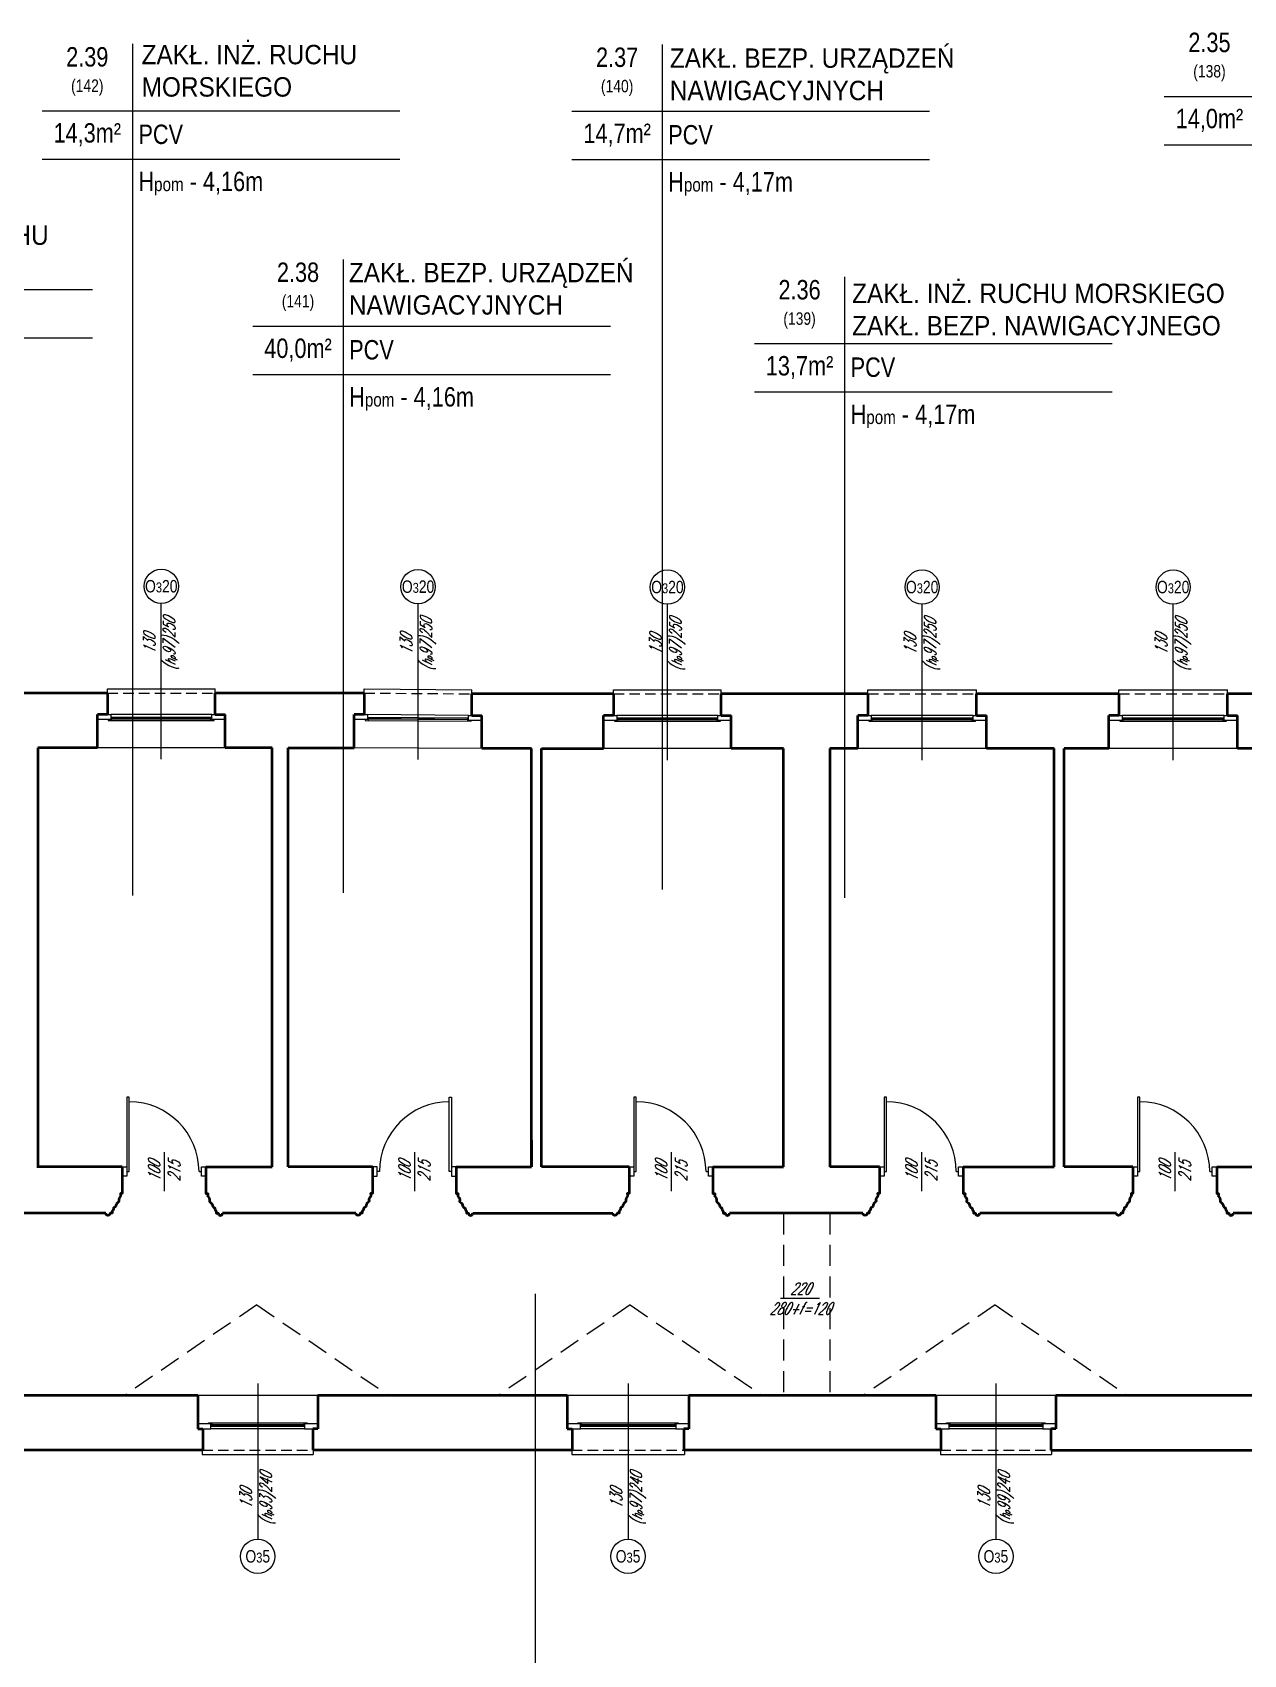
# Model space of a CAD drawing. Header units: millimetres. Extents: x -18485 to 40303, y -22087 to 35064.
# Drawn here: x 10269 to 11731, y 7809 to 9767 of the extents above; entities that cross this region are included whole.
import ezdxf

# ---------------------------------------------------------------- set-up
doc = ezdxf.new("R2010")
doc.units = ezdxf.units.MM
doc.linetypes.add('DASHED', pattern=[19.05, 12.7, -6.35])
doc.layers.get('0').update_dxf_attribs({"lineweight": 25})
for name, color, linetype, lineweight in [('03-01_okna', 5, 'Continuous', 15), ('03_drzwi', 1, 'Continuous', 0), ('04-1_widok', 251, 'Continuous', 5), ('04-2_nad', 251, 'DASHED', 5), ('05-03_opis', 10, 'Continuous', 5), ('11 piętro I - ściany', 2, 'Continuous', 35), ('31 piętro III - ściany', 2, 'Continuous', 35)]:
    doc.layers.add(name, color=color, linetype=linetype, lineweight=lineweight)
doc.styles.add('ariel', font='arial.ttf', dxfattribs={"width": 0.8})
doc.styles.add('ariel_wym', font='simplex.shx', dxfattribs={"width": 0.65, "oblique": 25})

# ---------------------------------------------------------------- blocks, each defined once
blk = doc.blocks.new('*U1420')
blk.add_line((0, -0.375), (0, -0.4))
blk.add_lwpolyline([(0, 0.4), (0, 0.375), (0.8, 0.375), (0.8, 0.4), (0.05, 0.4), (-0.05, 0.4), (-0.05, 0.45), (0.05, 0.45), (0.05, 0.4)])
at = {"ltscale": 0.8}
blk.add_lwpolyline([(0.05, -0.4), (0.05, -0.45), (-0.05, -0.45), (-0.05, -0.4)], close=True, dxfattribs=at)
blk.add_arc((0, 0.375), 0.75, 270, 360)
blk = doc.blocks.new('*U1422')
blk.add_line((0, 0.375), (0, 0.4))
at = {"ltscale": 0.8}
blk.add_lwpolyline([(0.05, 0.4), (0.05, 0.45), (-0.05, 0.45), (-0.05, 0.4)], close=True, dxfattribs=at)
blk.add_lwpolyline([(0, -0.4), (0, -0.375), (0.8, -0.375), (0.8, -0.4), (0.05, -0.4), (-0.05, -0.4), (-0.05, -0.45), (0.05, -0.45), (0.05, -0.4)])
blk.add_arc((0, -0.375), 0.75, 0, 90)

msp = doc.modelspace()

# ---------------------------------------------------------------- linework, layer by layer
at = {"layer": '03-01_okna', "linetype": 'Continuous', "lineweight": 0}
for p, q in [((10359.1, 8970), (10359.1, 8975)), ((10359.1, 8975), (10489.1, 8975)), ((10489.1, 8970), (10489.1, 8975)), ((10669.1, 8970), (10669.1, 8975)), ((10669.1, 8975), (10799.1, 8974)), ((10799.1, 8969), (10799.1, 8974)), ((10970.1, 8969), (10970.1, 8974)), ((10970.1, 8974), (11100.1, 8974)), ((11100.1, 8969), (11100.1, 8974)), ((11277.1, 8969), (11277.1, 8974)), ((11277.1, 8974), (11408.1, 8974)), ((11408.1, 8969), (11408.1, 8974)), ((11580.1, 8974), (11711.1, 8974)), ((11580.1, 8969), (11580.1, 8974)), ((11711.1, 8969), (11711.1, 8974)), ((10485.1, 8944), (10363.1, 8944)), ((10363.1, 8941), (10485.1, 8941)), ((10364.1, 8937), (10364.1, 8941)), ((10364.1, 8939.5), (10484.1, 8939.5)), ((10364.1, 8939), (10484.1, 8939)), ((10484.1, 8937), (10484.1, 8941)), ((10795.1, 8943), (10673.1, 8944)), ((10673.1, 8941), (10795.1, 8940)), ((10674.1, 8937), (10674.1, 8941)), ((10674.1, 8939.5), (10794.1, 8938.5)), ((10674.1, 8939), (10794.1, 8938)), ((10794.1, 8936), (10794.1, 8940)), ((11096.1, 8943), (10974.1, 8943)), ((10974.1, 8940), (11096.1, 8940)), ((10975.1, 8936), (10975.1, 8940)), ((10975.1, 8938.5), (11095.1, 8938.5)), ((10975.1, 8938), (11095.1, 8938)), ((11095.1, 8936), (11095.1, 8940)), ((11404.1, 8943), (11281.1, 8943)), ((11281.1, 8940), (11404.1, 8940)), ((11282.1, 8936), (11282.1, 8940)), ((11282.1, 8938.5), (11403.1, 8938.5)), ((11282.1, 8938), (11403.1, 8938)), ((11403.1, 8936), (11403.1, 8940)), ((11707.1, 8943), (11584.1, 8943)), ((11584.1, 8940), (11707.1, 8940)), ((11585.1, 8936), (11585.1, 8940)), ((11585.1, 8938.5), (11706.1, 8938.5)), ((11585.1, 8938), (11706.1, 8938)), ((11706.1, 8936), (11706.1, 8940)), ((10485.1, 8089), (10485.1, 8085)), ((10485.1, 8087), (10596.1, 8087)), ((10485.1, 8086.5), (10596.1, 8086.5)), ((10596.1, 8089), (10596.1, 8085)), ((10931.1, 8089), (10931.1, 8085)), ((10931.1, 8087), (11044.1, 8087)), ((10931.1, 8086.5), (11044.1, 8086.5)), ((11044.1, 8089), (11044.1, 8085)), ((11376.1, 8089), (11376.1, 8085)), ((11376.1, 8087), (11487.1, 8087)), ((11376.1, 8086.5), (11487.1, 8086.5)), ((11487.1, 8089), (11487.1, 8085)), ((10484.1, 8085), (10597.1, 8085)), ((10597.1, 8082), (10484.1, 8082)), ((10930.1, 8085), (11045.1, 8085)), ((11045.1, 8082), (10930.1, 8082)), ((11375.1, 8085), (11488.1, 8085)), ((11488.1, 8082), (11375.1, 8082)), ((10473.6, 8056), (10473.6, 8051)), ((10473.6, 8051), (10607.6, 8051)), ((10607.6, 8056), (10607.6, 8051)), ((10919.6, 8056), (10919.6, 8051)), ((10919.6, 8051), (11055.6, 8051)), ((11055.6, 8056), (11055.6, 8051)), ((11364.6, 8056), (11364.6, 8051)), ((11364.6, 8051), (11498.6, 8051)), ((11498.6, 8056), (11498.6, 8051))]:
    msp.add_line(p, q, dxfattribs=at)
at = {"layer": '03-01_okna', "linetype": 'DASHED'}
for p, q in [((10359.1, 8970), (10489.1, 8970)), ((10669.1, 8970), (10799.1, 8969)), ((10970.1, 8969), (11100.1, 8969)), ((11277.1, 8969), (11408.1, 8969)), ((11580.1, 8969), (11711.1, 8969)), ((10473.6, 8056), (10607.6, 8056)), ((10919.6, 8056), (11055.6, 8056)), ((11364.6, 8056), (11498.6, 8056))]:
    msp.add_line(p, q, dxfattribs=at)
at = {"layer": '03-01_okna', "linetype": 'Continuous', "lineweight": 0}
for points in [[(10363.1, 8938), (10347.1, 8938), (10347.1, 8944), (10363.1, 8944)], [(10501.1, 8938), (10485.1, 8938), (10485.1, 8944), (10501.1, 8944)], [(10673.1, 8938), (10657.1, 8938), (10657.1, 8944), (10673.1, 8944)], [(10811.1, 8937), (10795.1, 8937), (10795.1, 8943), (10811.1, 8943)], [(10974.1, 8937), (10958.1, 8937), (10958.1, 8943), (10974.1, 8943)], [(11112.1, 8937), (11096.1, 8937), (11096.1, 8943), (11112.1, 8943)], [(11281.1, 8937), (11265.1, 8937), (11265.1, 8943), (11281.1, 8943)], [(11420.1, 8937), (11404.1, 8937), (11404.1, 8943), (11420.1, 8943)], [(11584.1, 8937), (11568.1, 8937), (11568.1, 8943), (11584.1, 8943)], [(11723.1, 8937), (11707.1, 8937), (11707.1, 8943), (11723.1, 8943)], [(10484.1, 8088), (10468.1, 8088), (10468.1, 8082), (10484.1, 8082)], [(10613.1, 8088), (10597.1, 8088), (10597.1, 8082), (10613.1, 8082)], [(10930.1, 8088), (10914.1, 8088), (10914.1, 8082), (10930.1, 8082)], [(11061.1, 8088), (11045.1, 8088), (11045.1, 8082), (11061.1, 8082)], [(11375.1, 8088), (11359.1, 8088), (11359.1, 8082), (11375.1, 8082)], [(11504.1, 8088), (11488.1, 8088), (11488.1, 8082), (11504.1, 8082)]]:
    msp.add_lwpolyline(points, close=True, dxfattribs=at)
for points in [[(10360.1, 8938), (10360.1, 8937), (10488.1, 8937), (10488.1, 8938)], [(10670.1, 8938), (10670.1, 8937), (10798.1, 8936), (10798.1, 8937)], [(10971.1, 8937), (10971.1, 8936), (11099.1, 8936), (11099.1, 8937)], [(11278.1, 8937), (11278.1, 8936), (11407.1, 8936), (11407.1, 8937)], [(11581.1, 8937), (11581.1, 8936), (11710.1, 8936), (11710.1, 8937)], [(10481.1, 8088), (10481.1, 8089), (10600.1, 8089), (10600.1, 8088)], [(10927.1, 8088), (10927.1, 8089), (11048.1, 8089), (11048.1, 8088)], [(11372.1, 8088), (11372.1, 8089), (11491.1, 8089), (11491.1, 8088)]]:
    msp.add_lwpolyline(points, dxfattribs=at)
at = {"layer": '04-1_widok'}
for p, q in [((10501.1, 8904), (10347.1, 8904)), ((10811.1, 8903), (10657.1, 8904)), ((11112.1, 8903), (10958.1, 8903)), ((11420.1, 8903), (11265.1, 8903)), ((11723.1, 8903), (11568.1, 8903)), ((10613.1, 8122), (10468.1, 8122)), ((11061.1, 8122), (10914.1, 8122)), ((11504.1, 8122), (11359.1, 8122))]:
    msp.add_line(p, q, dxfattribs=at)
at = {"layer": '04-2_nad', "ltscale": 2}
for p, q in [((11175.1, 8342), (11175.1, 8122)), ((11231.1, 8342), (11231.1, 8122)), ((10539.3, 8231.5), (10379.7, 8122)), ((10539.3, 8231.5), (10698.8, 8122)), ((10990.2, 8231.5), (10830.7, 8122)), ((10990.2, 8231.5), (11149.8, 8122)), ((11430.9, 8231.5), (11271.4, 8122)), ((11430.9, 8231.5), (11590.5, 8122))]:
    msp.add_line(p, q, dxfattribs=at)
at = {"layer": '05-03_opis'}
for p, q in [((10389.3, 9753.4), (10389.3, 8725.6)), ((11028.8, 9752.9), (11028.8, 8732.9)), ((10280.4, 9672.8), (10712.1, 9672.8)), ((10919.9, 9672.3), (11351.6, 9672.3)), ((11634.9, 9690.1), (12066.6, 9690.1)), ((10280.4, 9614.4), (10712.1, 9614.4)), ((10919.9, 9613.9), (11351.6, 9613.9)), ((11634.9, 9631.8), (12066.6, 9631.8)), ((10643.7, 9493.4), (10643.7, 8728.8)), ((9909.4, 9457), (10341.1, 9457)), ((11249, 9472.3), (11249, 8722.9)), ((9909.4, 9398.6), (10341.1, 9398.6)), ((10534.7, 9412.8), (10966.4, 9412.8)), ((11140.1, 9391.7), (11571.8, 9391.7)), ((10534.7, 9354.4), (10966.4, 9354.4)), ((11140.1, 9333.4), (11571.8, 9333.4)), ((10875.3, 8245), (10875.3, 7559.7))]:
    msp.add_line(p, q, dxfattribs=at)
at = {"layer": '05-03_opis', "lineweight": 0}
for p, q in [((10424.1, 8890.1), (10424.1, 9078.1)), ((10734.1, 8889.6), (10734.1, 9077.6)), ((11035.1, 8889.1), (11035.1, 9077.1)), ((11342.6, 8889.1), (11342.6, 9077.1)), ((11645.6, 8889.1), (11645.6, 9077.1)), ((10427.6, 8416), (10427.6, 8368.8)), ((10729.6, 8416), (10729.6, 8368.8)), ((11039.6, 8416), (11039.6, 8368.8)), ((11341.6, 8416), (11341.6, 8368.8)), ((11647.6, 8416), (11647.6, 8368.8)), ((11218.8, 8239.1), (11171.6, 8239.1)), ((10540.6, 8136.6), (10540.6, 7948.6)), ((10987.6, 8136.6), (10987.6, 7948.6)), ((11431.6, 8136.6), (11431.6, 7948.6))]:
    msp.add_line(p, q, dxfattribs=at)
for centre in [(10424.1, 9098.8), (10734.1, 9098.3), (11035.1, 9097.8), (11342.6, 9097.8), (11645.6, 9097.8), (10540.6, 7927.9), (10987.6, 7927.9), (11431.6, 7927.9)]:
    msp.add_circle(centre, 20.7, dxfattribs=at)
at = {"layer": '11 piętro I - ściany'}
for p, q in [((10359.1, 8970), (10186.1, 8970)), ((10359.1, 8970), (10359.1, 8944)), ((10489.1, 8944), (10489.1, 8970)), ((10669.1, 8970), (10489.1, 8970)), ((10669.1, 8970), (10669.1, 8944)), ((10799.1, 8943), (10799.1, 8969)), ((10970.1, 8969), (10799.1, 8969)), ((10970.1, 8969), (10970.1, 8943)), ((11100.1, 8943), (11100.1, 8969)), ((11277.1, 8969), (11100.1, 8969)), ((11277.1, 8969), (11277.1, 8943)), ((11408.1, 8943), (11408.1, 8969)), ((11580.1, 8969), (11408.1, 8969)), ((11580.1, 8969), (11580.1, 8943)), ((11711.1, 8943), (11711.1, 8969)), ((11894.1, 8969), (11711.1, 8969)), ((10347.1, 8904), (10347.1, 8944)), ((10359.1, 8944), (10347.1, 8944)), ((10489.1, 8944), (10501.1, 8944)), ((10501.1, 8904), (10501.1, 8944)), ((10657.1, 8904), (10657.1, 8944)), ((10669.1, 8944), (10657.1, 8944)), ((10799.1, 8943), (10811.1, 8943)), ((10811.1, 8903), (10811.1, 8943)), ((10958.1, 8903), (10958.1, 8943)), ((10970.1, 8943), (10958.1, 8943)), ((11100.1, 8943), (11112.1, 8943)), ((11112.1, 8903), (11112.1, 8943)), ((11265.1, 8903), (11265.1, 8943)), ((11277.1, 8943), (11265.1, 8943)), ((11408.1, 8943), (11420.1, 8943)), ((11420.1, 8903), (11420.1, 8943)), ((11568.1, 8903), (11568.1, 8943)), ((11580.1, 8943), (11568.1, 8943)), ((11711.1, 8943), (11723.1, 8943)), ((11723.1, 8903), (11723.1, 8943)), ((10347.1, 8904), (10275.1, 8904)), ((10275.1, 8904), (10275.1, 8398)), ((10558.1, 8904), (10501.1, 8904)), ((10558.1, 8398), (10558.1, 8904)), ((10577.1, 8398), (10577.1, 8904)), ((10577.1, 8904), (10657.1, 8904)), ((10871.1, 8903), (10811.1, 8903)), ((10871.1, 8398), (10871.1, 8903)), ((10883.1, 8398), (10883.1, 8903)), ((10883.1, 8903), (10958.1, 8903)), ((11175.1, 8903), (11112.1, 8903)), ((11175.1, 8398), (11175.1, 8903)), ((11265.1, 8903), (11231.1, 8903)), ((11231.1, 8903), (11231.1, 8398)), ((11502.1, 8903), (11420.1, 8903)), ((11502.1, 8398), (11502.1, 8903)), ((11514.1, 8398), (11514.1, 8903)), ((11568.1, 8903), (11514.1, 8903)), ((11792.1, 8903), (11723.1, 8903)), ((10871.1, 8430.3), (10871.1, 8398)), ((10377.1, 8398), (10274.1, 8398)), ((10478.1, 8398), (10558.1, 8398)), ((10679.1, 8398), (10577.1, 8398)), ((10780.1, 8398), (10871.1, 8398)), ((10989.1, 8398), (10883.1, 8398)), ((11090.1, 8398), (11175.1, 8398)), ((11291.1, 8398), (11231.1, 8398)), ((11392.1, 8398), (11502.1, 8398)), ((11597.1, 8398), (11514.1, 8398)), ((11698.1, 8398), (11792.1, 8398)), ((10357.1, 8342), (10192.1, 8342)), ((10659.1, 8342), (10498.1, 8342)), ((10800.1, 8342), (10969.1, 8342)), ((11271.1, 8342), (11110.1, 8342)), ((11577.1, 8342), (11412.1, 8342)), ((11904.1, 8342), (11718.1, 8342)), ((10468.1, 8122), (10115.1, 8122)), ((10468.1, 8122), (10468.1, 8082)), ((10914.1, 8122), (10613.1, 8122)), ((10613.1, 8122), (10613.1, 8082)), ((10914.1, 8122), (10914.1, 8082)), ((11359.1, 8122), (11061.1, 8122)), ((11061.1, 8122), (11061.1, 8082)), ((11359.1, 8122), (11359.1, 8082)), ((11870.1, 8122), (11504.1, 8122)), ((11504.1, 8122), (11504.1, 8082)), ((10468.1, 8082), (10474.1, 8082)), ((10474.1, 8082), (10474.1, 8056)), ((10613.1, 8082), (10607.1, 8082)), ((10607.1, 8082), (10607.1, 8056)), ((10914.1, 8082), (10920.1, 8082)), ((10920.1, 8082), (10920.1, 8056)), ((11061.1, 8082), (11055.1, 8082)), ((11055.1, 8082), (11055.1, 8056)), ((11359.1, 8082), (11365.1, 8082)), ((11365.1, 8082), (11365.1, 8056)), ((11504.1, 8082), (11498.1, 8082)), ((11498.1, 8082), (11498.1, 8056)), ((10474.1, 8056), (10109.1, 8056)), ((10920.1, 8056), (10607.1, 8056)), ((11365.1, 8056), (11055.1, 8056)), ((11498.1, 8056), (11870.1, 8056))]:
    msp.add_line(p, q, dxfattribs=at)
at = {"layer": '31 piętro III - ściany'}
for points in [[(10377.1, 8398), (10377.1, 8365.9), (10374.7, 8365.9), (10375, 8364.6), (10375.1, 8363.6), (10374.9, 8362.9), (10374.1, 8361.7), (10373.1, 8360.2), (10372.7, 8358.4), (10373, 8356.1), (10371.1, 8354.8), (10369.9, 8353.4), (10369.4, 8351.6), (10368.9, 8350.3), (10368.5, 8349.7), (10367.8, 8349.1), (10366.5, 8348.5, -0.223712), (10364.7, 8344.6), (10364.7, 8342), (10362.3, 8342, -1), (10357.1, 8342)], [(10478.1, 8398), (10478.1, 8365.9), (10480.5, 8365.9), (10480.2, 8364.6), (10480.1, 8363.6), (10480.3, 8362.9), (10481.1, 8361.7), (10482.1, 8360.2), (10482.5, 8358.4), (10482.2, 8356.1), (10484.1, 8354.8), (10485.3, 8353.4), (10485.8, 8351.6), (10486.3, 8350.3), (10486.7, 8349.7), (10487.4, 8349.1), (10488.7, 8348.5, 0.223712), (10490.5, 8344.6), (10490.5, 8342), (10492.9, 8342, 1), (10498.1, 8342)], [(10679.1, 8398), (10679.1, 8365.9), (10676.7, 8365.9), (10677, 8364.6), (10677.1, 8363.6), (10676.9, 8362.9), (10676.1, 8361.7), (10675.1, 8360.2), (10674.7, 8358.4), (10675, 8356.1), (10673.1, 8354.8), (10671.9, 8353.4), (10671.4, 8351.6), (10670.9, 8350.3), (10670.5, 8349.7), (10669.8, 8349.1), (10668.5, 8348.5, -0.223712), (10666.7, 8344.6), (10666.7, 8342), (10664.3, 8342, -1), (10659.1, 8342)], [(10780.1, 8398), (10780.1, 8365.9), (10782.5, 8365.9), (10782.2, 8364.6), (10782.1, 8363.6), (10782.3, 8362.9), (10783.1, 8361.7), (10784.1, 8360.2), (10784.5, 8358.4), (10784.2, 8356.1), (10786.1, 8354.8), (10787.3, 8353.4), (10787.8, 8351.6), (10788.3, 8350.3), (10788.7, 8349.7), (10789.4, 8349.1), (10790.7, 8348.5, 0.223712), (10792.5, 8344.6), (10792.5, 8342), (10794.9, 8342, 1), (10800.1, 8342)], [(10989.1, 8398), (10989.1, 8365.9), (10986.7, 8365.9), (10987, 8364.6), (10987.1, 8363.6), (10986.9, 8362.9), (10986.1, 8361.7), (10985.1, 8360.2), (10984.7, 8358.4), (10985, 8356.1), (10983.1, 8354.8), (10981.9, 8353.4), (10981.4, 8351.6), (10980.9, 8350.3), (10980.5, 8349.7), (10979.8, 8349.1), (10978.5, 8348.5, -0.223712), (10976.7, 8344.6), (10976.7, 8342), (10974.3, 8342, -1), (10969.1, 8342)], [(11090.1, 8398), (11090.1, 8365.9), (11092.5, 8365.9), (11092.2, 8364.6), (11092.1, 8363.6), (11092.3, 8362.9), (11093.1, 8361.7), (11094.1, 8360.2), (11094.5, 8358.4), (11094.2, 8356.1), (11096.1, 8354.8), (11097.3, 8353.4), (11097.8, 8351.6), (11098.3, 8350.3), (11098.7, 8349.7), (11099.4, 8349.1), (11100.7, 8348.5, 0.223712), (11102.5, 8344.6), (11102.5, 8342), (11104.9, 8342, 1), (11110.1, 8342)], [(11291.1, 8398), (11291.1, 8365.9), (11288.7, 8365.9), (11289, 8364.6), (11289.1, 8363.6), (11288.9, 8362.9), (11288.1, 8361.7), (11287.1, 8360.2), (11286.7, 8358.4), (11287, 8356.1), (11285.1, 8354.8), (11283.9, 8353.4), (11283.4, 8351.6), (11282.9, 8350.3), (11282.5, 8349.7), (11281.8, 8349.1), (11280.5, 8348.5, -0.223712), (11278.7, 8344.6), (11278.7, 8342), (11276.3, 8342, -1), (11271.1, 8342)], [(11392.1, 8398), (11392.1, 8365.9), (11394.5, 8365.9), (11394.2, 8364.6), (11394.1, 8363.6), (11394.3, 8362.9), (11395.1, 8361.7), (11396.1, 8360.2), (11396.5, 8358.4), (11396.2, 8356.1), (11398.1, 8354.8), (11399.3, 8353.4), (11399.8, 8351.6), (11400.3, 8350.3), (11400.7, 8349.7), (11401.4, 8349.1), (11402.7, 8348.5, 0.223712), (11404.5, 8344.6), (11404.5, 8342), (11406.9, 8342, 1), (11412.1, 8342)], [(11597.1, 8398), (11597.1, 8365.9), (11594.7, 8365.9), (11595, 8364.6), (11595.1, 8363.6), (11594.9, 8362.9), (11594.1, 8361.7), (11593.1, 8360.2), (11592.7, 8358.4), (11593, 8356.1), (11591.1, 8354.8), (11589.9, 8353.4), (11589.4, 8351.6), (11588.9, 8350.3), (11588.5, 8349.7), (11587.8, 8349.1), (11586.5, 8348.5, -0.223712), (11584.7, 8344.6), (11584.7, 8342), (11582.3, 8342, -1), (11577.1, 8342)], [(11698.1, 8398), (11698.1, 8365.9), (11700.5, 8365.9), (11700.2, 8364.6), (11700.1, 8363.6), (11700.3, 8362.9), (11701.1, 8361.7), (11702.1, 8360.2), (11702.5, 8358.4), (11702.2, 8356.1), (11704.1, 8354.8), (11705.3, 8353.4), (11705.8, 8351.6), (11706.3, 8350.3), (11706.7, 8349.7), (11707.4, 8349.1), (11708.7, 8348.5, 0.223712), (11710.5, 8344.6), (11710.5, 8342), (11712.9, 8342, 1), (11718.1, 8342)]]:
    msp.add_lwpolyline(points, format="xyb", dxfattribs=at)

# ---------------------------------------------------------------- block references
at = {"layer": '03_drzwi', "xscale": 112.2222222221862, "yscale": 112.2222222221862, "zscale": 112.2222222221862, "rotation": 90}
for name, p in [('*U1420', (10427.6, 8392.4)), ('*U1422', (10729.6, 8392.4)), ('*U1420', (11039.6, 8392.4)), ('*U1420', (11341.6, 8392.4)), ('*U1420', (11647.6, 8392.4))]:
    msp.add_blockref(name, p, dxfattribs=at)

# ---------------------------------------------------------------- texts
at = {"layer": '05-03_opis', "char_height": 23.423, "style": 'ariel'}
for s, insert, width, attachment_point in [('\\W0.9;{\\fArial|b0|i0|c238|p34;ZAKŁ. INŻ. RUCHU MORSKIEGO}', (10400.4, 9720.9), 356.637, 4), ('\\W0.9;{\\fArial|b0|i0|c238|p34;ZAKŁ. BEZP. URZĄDZEŃ NAWIGACYJNYCH}', (11038, 9716.6), 356.637, 4), ('{\\fArial|b0|i0|c238|p34;2.35\\P\\H0.6404x;(138)}', (11689.4, 9737.7), 108.913, 5), ('{\\fArial|b0|i0|c238|p34;2.39\\P\\H0.6404x;(142)}', (10334.8, 9720.3), 108.913, 5), ('{\\fArial|b0|i0|c238|p34;2.37\\P\\H0.6404x;(140)}', (10974.4, 9719.8), 108.913, 5), ('{\\fArial|b0|i0|c238|p34;14,0m²}', (11689.4, 9661.2), 108.913, 5), ('{\\fArial|b0|i0|c238|p34;14,3m²}', (10334.8, 9643.9), 108.913, 5), ('{\\fArial|b0|i0|c238|p34; PCV}', (10389.3, 9644.2), 322.789, 4), ('{\\fArial|b0|i0|c238|p34;14,7m²}', (10974.4, 9643.4), 108.913, 5), ('{\\fArial|b0|i0|c238|p34; PCV}', (11028.8, 9643.6), 322.789, 4), ('{\\fArial|b0|i0|c238|p34; H\\H0.7x;pom\\H1.429x; - 4,16m}', (10389.3, 9585), 322.789, 4), ('{\\fArial|b0|i0|c238|p34; H\\H0.7x;pom\\H1.429x; - 4,17m}', (11028.8, 9584.5), 322.789, 4), ('\\W0.9;{\\fArial|b0|i0|c238|p34;ZAKŁ. INŻ. RUCHU MORSKIEGO }', (10028.1, 9502.9), 356.637, 4), ('{\\fArial|b0|i0|c238|p34;2.38\\P\\H0.6404x;(141)}', (10589.2, 9460.3), 108.913, 5), ('\\W0.9;{\\fArial|b0|i0|c238|p34;ZAKŁ. BEZP. URZĄDZEŃ NAWIGACYJNYCH}', (10650.6, 9457.8), 356.637, 4), ('{\\fArial|b0|i0|c238|p34;2.36\\P\\H0.6404x;(139)}', (11194.6, 9439.2), 108.913, 5), ('\\W0.9;{\\fArial|b0|i0|c238|p34;ZAKŁ. INŻ. RUCHU MORSKIEGO\\PZAKŁ. BEZP. NAWIGACYJNEGO}', (11258, 9432.7), 507, 4), ('{\\fArial|b0|i0|c238|p34;40,0m²}', (10589.2, 9383.9), 108.913, 5), ('{\\fArial|b0|i0|c238|p34; PCV}', (10643.7, 9384.1), 322.789, 4), ('{\\fArial|b0|i0|c238|p34;13,7m²}', (11194.6, 9362.8), 108.913, 5), ('{\\fArial|b0|i0|c238|p34; PCV}', (11249, 9363.1), 322.789, 4), ('{\\fArial|b0|i0|c238|p34; H\\H0.7x;pom\\H1.429x; - 4,16m}', (10643.7, 9325), 322.789, 4), ('{\\fArial|b0|i0|c238|p34; H\\H0.7x;pom\\H1.429x; - 4,17m}', (11249, 9303.9), 322.789, 4)]:
    msp.add_mtext(s, dxfattribs=dict(at, insert=insert, width=width, attachment_point=attachment_point))
at = {"layer": '05-03_opis', "lineweight": 0, "attachment_point": 5}
for s, insert, char_height, width, style in [('O{\\H0.8x;3}20', (10424.1, 9098.8), 15, 75.194, 'ariel'), ('O{\\H0.8x;3}20', (10734.1, 9098.3), 15, 75.194, 'ariel'), ('O{\\H0.8x;3}20', (11035.1, 9097.8), 15, 75.194, 'ariel'), ('O{\\H0.8x;3}20', (11342.6, 9097.8), 15, 75.194, 'ariel'), ('O{\\H0.8x;3}20', (11645.6, 9097.8), 15, 75.194, 'ariel'), ('220\\P280+f=120', (11195.4, 8239.1), 14.4, 68.936, 'ariel_wym'), ('O{\\H0.8x;3}5', (10540.6, 7927.9), 15, 75.194, 'ariel'), ('O{\\H0.8x;3}5', (10987.6, 7927.9), 15, 75.194, 'ariel'), ('O{\\H0.8x;3}5', (11431.6, 7927.9), 15, 75.194, 'ariel')]:
    msp.add_mtext(s, dxfattribs=dict(at, insert=insert, char_height=char_height, width=width, style=style))
at = {"layer": '05-03_opis', "lineweight": 0, "char_height": 14.4, "attachment_point": 5, "rotation": 90, "style": 'ariel_wym'}
for s, insert, width in [('130\\P({\\H0.8333x;h\\H0.6x;p}97)250', (10424.1, 9029.2), 62.661), ('130\\P({\\H0.8333x;h\\H0.6x;p}97)250', (10734.1, 9028.7), 62.661), ('130\\P({\\H0.8333x;h\\H0.6x;p}97)250', (11035.1, 9028.2), 62.661), ('130\\P({\\H0.8333x;h\\H0.6x;p}97)250', (11342.6, 9028.2), 62.661), ('130\\P({\\H0.8333x;h\\H0.6x;p}97)250', (11645.6, 9028.2), 62.661), ('100\\P215', (10427.6, 8392.6), 68.936), ('100\\P215', (10729.6, 8392.6), 68.936), ('100\\P215', (11039.6, 8392.6), 68.936), ('100\\P215', (11341.6, 8392.6), 68.936), ('100\\P215', (11647.6, 8392.6), 68.936), ('130\\P({\\H0.8333x;h\\H0.6x;p}93)240', (10540.6, 7997.5), 62.661), ('130\\P({\\H0.8333x;h\\H0.6x;p}97)240', (10987.6, 7997.5), 62.661), ('130\\P({\\H0.8333x;h\\H0.6x;p}99)240', (11431.6, 7997.5), 62.661)]:
    msp.add_mtext(s, dxfattribs=dict(at, insert=insert, width=width))

doc.saveas('drawing.dxf')
